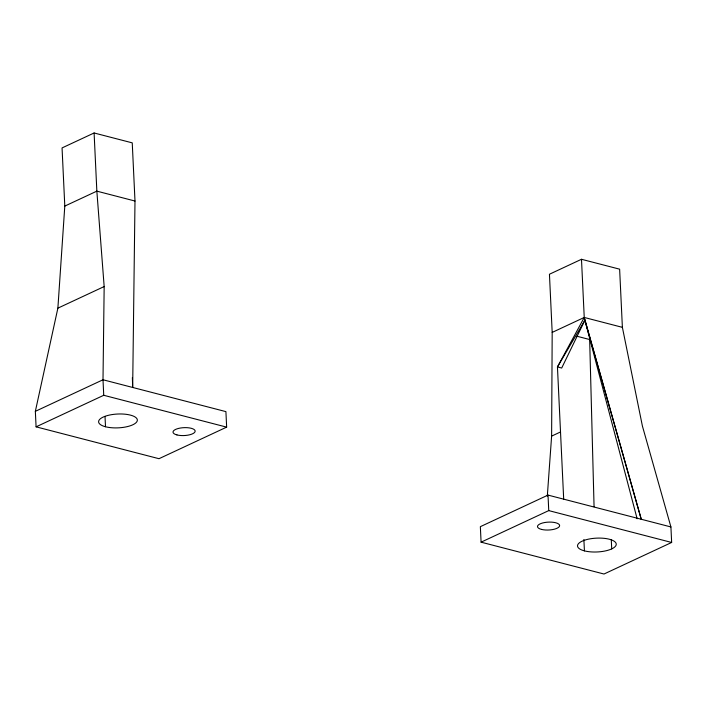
<?xml version="1.0" encoding="UTF-8"?>
<svg xmlns="http://www.w3.org/2000/svg" width="707" height="707" viewBox="0 0 707 707"><rect width="100%" height="100%" fill="white"/><g stroke="black" fill="none" stroke-linecap="round" stroke-linejoin="round"><path stroke-width="1.06" d="M547.306 496.173L551.619 436.113L552.185 332.405L549.445 274.236L581.49 259.283L619.632 269.173L622.381 327.341L642.407 426.047L670.916 526.945L671.65 542.463L603.999 574.022L481.087 542.172L480.353 526.662L548.013 495.094L670.916 526.945M94.102 132.978L96.85 191.146L104.168 286.556L103.001 379.765L103.735 395.284L36.084 426.842L35.35 411.333L57.877 308.155L64.797 206.09L62.057 147.922L94.102 132.978L132.244 142.858L134.993 201.027L132.669 387.454L132.377 377.556M552.185 332.405L584.238 317.452L584.91 320.209L561.694 368.038L557.452 366.942L584.238 317.452L581.49 259.283M622.381 327.341L584.238 317.452L641.249 519.256L584.91 320.209L557.452 366.942L563.682 499.062M64.797 206.09L96.85 191.146L134.993 201.027M57.877 308.155L104.168 286.556M35.35 411.333L103.001 379.765L225.913 411.624L226.647 427.134L158.987 458.702L36.084 426.842M551.619 436.113L560.518 431.959M481.087 542.172L548.747 510.604L671.65 542.463M576.939 336.232L589.656 339.528L594.066 506.751M103.735 395.284L226.647 427.134M584.91 320.209L637.131 518.788M611.281 539.582L611.714 548.897M589.497 336.302L589.656 339.528M583.885 539.485L584.424 550.868A19.389 6.92 -2.7 0 0 615.956 545.468A19.389 6.92 -2.7 0 0 590.265 538.814A19.389 6.92 -2.7 0 0 584.424 550.868M548.013 495.094L548.747 510.604M105.016 416.405L105.511 426.754A19.389 6.92 -2.7 0 0 137.052 421.354A19.389 6.92 -2.7 0 0 111.353 414.7A19.389 6.92 -2.7 0 0 105.511 426.754M176.962 434.929A11.082 3.95 -2.7 0 0 194.991 431.853A11.082 3.95 -2.7 0 0 180.312 428.044A11.082 3.95 -2.7 0 0 176.962 434.929M541.447 529.393A11.082 3.95 -2.7 0 0 559.467 526.308A11.082 3.95 -2.7 0 0 544.788 522.508A11.082 3.95 -2.7 0 0 541.447 529.393"/></g></svg>
